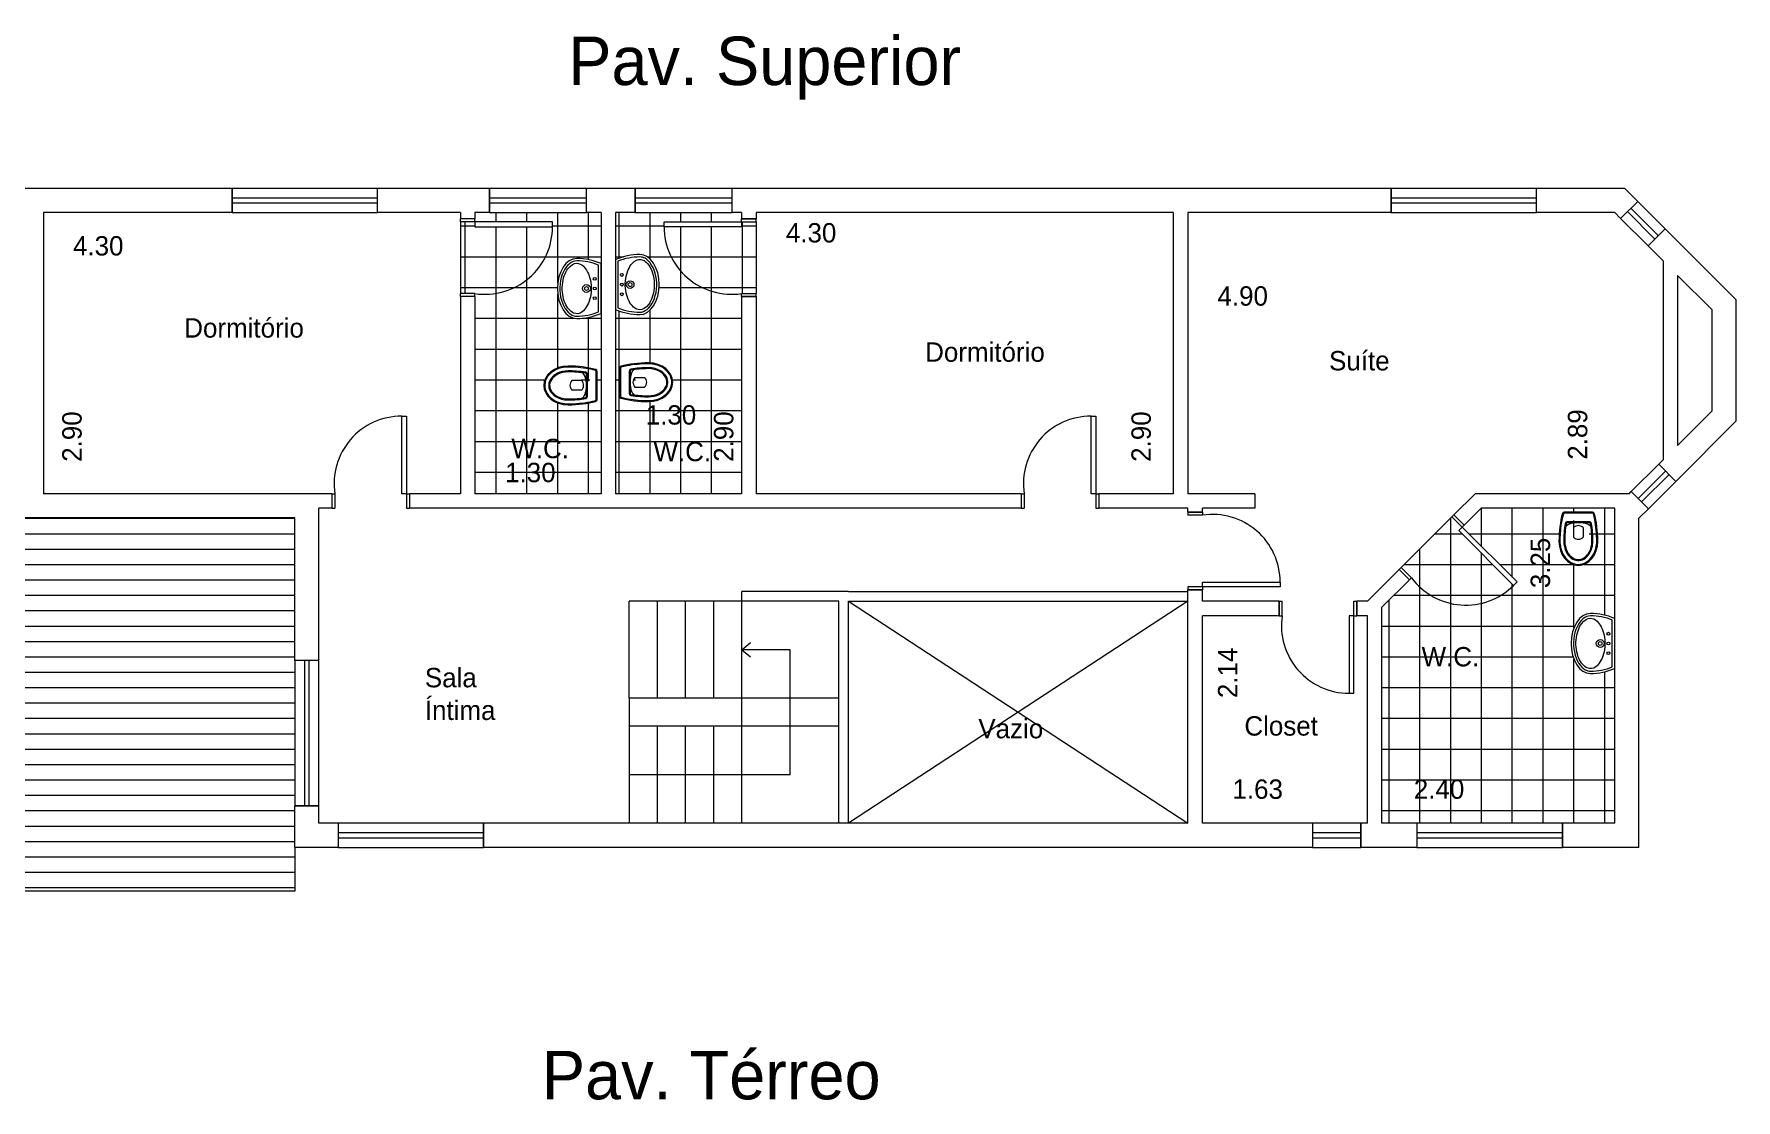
# Model space of a CAD drawing. Extents: x 2.5 to 46, y 0.5 to 35.7.
# Drawn here: x 12.13 to 29.68, y 24.73 to 35.73 of the extents above; entities that cross this region are included whole.
import ezdxf

# ---------------------------------------------------------------- set-up
doc = ezdxf.new("R2010")
doc.units = 0
doc.layers.get('0').update_dxf_attribs({"linetype": 'CONTINUOUS'})
doc.layers.get('DEFPOINTS').update_dxf_attribs({"linetype": 'CONTINUOUS'})
for name, color, linetype in [('BLOCO', 5, 'CONTINUOUS'), ('BLOCOS', 5, 'CONTINUOUS'), ('CINZA', 8, 'CONTINUOUS'), ('HACHURA', 1, 'CONTINUOUS'), ('PAREDE', 7, 'CONTINUOUS')]:
    doc.layers.add(name, color=color, linetype=linetype)
doc.styles.add('PADRÃO', font='', dxfattribs={"height": 0.2})
doc.styles.get('PADRÃO').set_extended_font_data('AvantGarde Bk BT')
doc.dimstyles.new('PADRÃOS', dxfattribs={"dimtxt": 0.15, "dimasz": 0.1, "dimexe": 1.25, "dimexo": 0.625, "dimgap": 0.1, "dimtad": 0, "dimjust": 1, "dimzin": 1, "dimdsep": 46, "dimtxsty": 'PADRÃO', "dimcen": 2.5, "dimse1": 1, "dimse2": 1, "dimsd1": 1, "dimsd2": 1, "dimclrt": 1, "dimadec": 0, "dimazin": 0, "dimtfac": 1, "dimtdec": 4, "dimtmove": 0, "dimatfit": 3, "dimfxl": 1, "dimtolj": 1, "dimtzin": 0, "dimarcsym": 0})
pattern_1 = [(0, (-119.6280901692429, -132.9395551963531), (0, 0.3175), []), (90, (-119.6280901692429, -132.9395551963531), (-0.3175, 1.944062586693024e-17), [])]

# ---------------------------------------------------------------- blocks, each defined once
blk = doc.blocks.new('SETA')
at = {"layer": 'PAREDE', "ltscale": 0.015}
for q in [(-0.07329951123824685, -0.09103539160554419), (0.07329951123824685, -0.09103539160554419)]:
    blk.add_line((0, 0), q, dxfattribs=at)
blk = doc.blocks.new('J15')
at = {"layer": 'BLOCO'}
for p, q in [((1.5, 0.25), (0, 0.25)), ((0, 0.25), (0, 0)), ((1.5, 0), (1.5, 0.25)), ((1.5, 0.1500000000000057), (0, 0.1500000000000057)), ((0, 0.09999999999999432), (1.5, 0.09999999999999432)), ((0, 0), (1.5, 0))]:
    blk.add_line(p, q, dxfattribs=at)
blk = doc.blocks.new('J50')
at = {"layer": 'BLOCO'}
for p, q in [((0, 0.25), (0, 0)), ((0.5, 0.25), (0, 0.25)), ((0.5, 0), (0.5, 0.25)), ((0.5, 0.1500000000000057), (0, 0.1500000000000057)), ((0, 0.09999999999999432), (0.5, 0.09999999999999432)), ((0, 0), (0.5, 0))]:
    blk.add_line(p, q, dxfattribs=at)
blk = doc.blocks.new('J40')
at = {"layer": 'BLOCO'}
for p, q in [((0, 0.25), (0, 0)), ((0.4000000000000057, 0.25), (0, 0.25)), ((0.4000000000000057, 0), (0.4000000000000057, 0.25)), ((0.4000000000000057, 0.1500000000000057), (0, 0.1500000000000057)), ((0, 0.09999999999999432), (0.4000000000000057, 0.09999999999999432)), ((0, 0), (0.4000000000000057, 0))]:
    blk.add_line(p, q, dxfattribs=at)
blk = doc.blocks.new('J1')
at = {"layer": 'BLOCO'}
for p, q in [((0, 0.25), (0, 0)), ((1, 0.25), (0, 0.25)), ((1, 0), (1, 0.25)), ((1, 0.1500000000000057), (0, 0.1500000000000057)), ((0, 0.09999999999999432), (1, 0.09999999999999432)), ((0, 0), (1, 0))]:
    blk.add_line(p, q, dxfattribs=at)
blk = doc.blocks.new('P80D15')
at = {"layer": 'BLOCO', "ltscale": 0.015}
for p, q in [((0, 0.1500000000000057), (0, 0)), ((0, 0.1500000000000341), (0.03000000000000114, 0.1500000000000341)), ((0, 2.842170943040401e-14), (0.03000000000000114, 0)), ((0.03000000000000114, 0.1500000000000057), (0.03000000000000114, 0)), ((0.7700000000000102, 0.1500000000000057), (0.7700000000000102, 0)), ((0.7700000000000102, 0.1500000000000057), (0.8000000000000114, 0.1500000000000057)), ((0.7699999999999818, 0), (0.8000000000000114, 0)), ((0.8000000000000114, 0.1500000000000057), (0.8000000000000114, 0))]:
    blk.add_line(p, q, dxfattribs=at)
at = {"layer": 'BLOCO'}
blk.add_lwpolyline([(0.7700000000000102, 0.1500000000000057), (0.7199999999999989, 0.1500000000000057), (0.7199999999999989, 0.950000000000017), (0.7700000000000102, 0.950000000000017)], close=True, dxfattribs=at)
at = {"layer": 'BLOCO', "ltscale": 0.015}
blk.add_arc((0.7199999999999989, 0.2524375000000134), 0.6975625000000036, 89.99999999999959, 188.444460412286, dxfattribs=at)
blk = doc.blocks.new('P80E15')
at = {"layer": 'BLOCO', "ltscale": 0.015}
for p, q in [((0.03000000000000114, 0.1500000000000057), (0, 0.1500000000000057)), ((0, 0.1500000000000057), (0, 0)), ((0.03000000000000114, 2.842170943040401e-14), (0, 0)), ((0.03000000000000114, 0.1500000000000057), (0.03000000000000114, 0)), ((0.8000000000000114, 0.1500000000000341), (0.7700000000000102, 0.1500000000000341)), ((0.7700000000000102, 0.1500000000000057), (0.7700000000000102, 0)), ((0.8000000000000114, 2.842170943040401e-14), (0.7700000000000102, 5.684341886080801e-14)), ((0.8000000000000114, 0.1500000000000057), (0.8000000000000114, 0))]:
    blk.add_line(p, q, dxfattribs=at)
at = {"layer": 'BLOCO'}
blk.add_lwpolyline([(0.03000000000000114, 0.1500000000000057), (0.0800000000000125, 0.1500000000000057), (0.0800000000000125, 0.950000000000017), (0.03000000000000114, 0.950000000000017)], close=True, dxfattribs=at)
at = {"layer": 'BLOCO', "ltscale": 0.015}
blk.add_arc((0.0800000000000125, 0.2524375000000134), 0.6975625000000036, 351.555539587714, 90.00000000000041, dxfattribs=at)
blk = doc.blocks.new('DORMI')
at = {"layer": 'HACHURA', "ltscale": 0.015, "style": 'PADRÃO'}
blk.add_text('Dormitório', height=0.2, dxfattribs=at).set_placement((-0.5164404245072092, -0.06614472024716633))
blk = doc.blocks.new('WC')
at = {"layer": 'HACHURA', "ltscale": 0.015, "style": 'PADRÃO'}
blk.add_text('W.C.', height=0.2, dxfattribs=at).set_placement((-0.137135439593294, -0.09586776615662984))
blk = doc.blocks.new('VASOSAN')
at = {"layer": 'BLOCOS'}
for p, q in [((-0.04999870165021036, 0.1999637913173729), (-0.04999870165021036, 0.300036208682684)), ((0.05000129834978395, 0.2000000000000171), (0.05000129834978395, 0.3000000000000398)), ((-0.1449592708755176, 0.04000000000002046), (0.1449618675667352, 0.04000000000002046)), ((-0.144958964094414, 0.05000000000001137), (0.144958964094414, 0.05000000000001137)), ((-0.1156907586723577, 0.1400000000000148), (0.1156608751354042, 0.1400000000000148)), ((-0.1156899891503542, 0.1500000000000057), (0.1156563640565906, 0.1500000000000057))]:
    blk.add_line(p, q, dxfattribs=at)
for centre, radius, start, end in [((-1.681254687468936e-05, 0.2500000000000284), 0.07072348561596478, 44.98962509969003, 134.9688828081831), ((-1.681254687468936e-05, 0.2500000000000284), 0.07072348561596478, 225.0311171918169, 315.01037490031), ((-0.1449592708755176, 0.06000000000784667), 0.02, 195.5363314444965, 269.9999999879495), ((-0.1449589640944282, 0.0600000000000307), 0.01, 195.5346797106506, 270), ((-0.1156907586724003, 0.1599999999999966), 0.02, 189.3867869031125, 270.0000000001221), ((-0.1156899891503826, 0.1599999999999113), 0.01, 189.3843767903272, 270.0000000002443), ((0.1156563640566048, 0.1599999999999397), 0.01, 269.9999999999185, 350.5758748885445), ((0.1156608751354185, 0.1600000000000534), 0.02, 269.9999999999593, 350.5771305827586), ((0.1449589640941156, 0.06000000000059913), 0.01, 270.0000000017912, 344.483103753554), ((0.1449618675666784, 0.06000000000008754), 0.02, 270.0000000001221, 344.463668535786)]:
    blk.add_arc(centre, radius, start, end, dxfattribs=at)
for centre, major_axis, ratio, start_param, end_param in [((1.298349786793551e-06, 0.3400000000000034), (0, 0.25), 0.8000000000000114, 4.71238898038469, 7.853981633974483), ((1.298349786793551e-06, 0.3400000000000034), (0, 0.5), 0.4000000000000057, 1.570796326794897, 2.178171401941273), ((3.162615456631102e-06, 0.2000000000000171), (-0.1315416254084454, 0), 0.380107846735427, 0, 3.141592653589793), ((1.298349786793551e-06, 0.3400000000000034), (0, 0.5), 0.4000000000000057, 4.10501390519934, 4.71238898038469)]:
    blk.add_ellipse(centre, major_axis=major_axis, ratio=ratio, start_param=start_param, end_param=end_param, dxfattribs=at)
for points, knots in [([(0.1900012983497845, 0.3400000000000034), (0.1900012983497845, 0.3848761319792686), (0.1797393390216371, 0.4296688513161939), (0.1275724019719462, 0.5345347987748141), (0.06728061332151469, 0.5774883381547511), (-0.05557463358574921, 0.5822833263597715), (-0.1176873313140447, 0.5442092108278018), (-0.1772271428546759, 0.4396819034496957), (-0.1899987016502109, 0.3899119131999385), (-0.1899987016502109, 0.3400000000000034)], [4.71238898038469, 4.71238898038469, 4.71238898038469, 4.71238898038469, 5.268704666077937, 5.268704666077937, 6.251971787216637, 6.251971787216637, 7.235238908355337, 7.235238908355337, 7.853981633974483, 7.853981633974483, 7.853981633974483, 7.853981633974483]), ([(0.1500012983497925, 0.3400000000000034), (0.1500012983497925, 0.3788440209133057), (0.1410350669412708, 0.4175642631073231), (0.09785548235792874, 0.5046356523495774), (0.05186252916044509, 0.5365242863162791), (-0.035906470330346, 0.5428969122828846), (-0.08268716521656927, 0.5186239494114204), (-0.136675398657502, 0.4336095243094746), (-0.1499987016502189, 0.3869668551708401), (-0.1499987016502189, 0.3400000000000034)], [4.71238898038469, 4.71238898038469, 4.71238898038469, 4.71238898038469, 5.267303564860582, 5.267303564860582, 6.225165062483076, 6.225165062483076, 7.18302656010557, 7.18302656010557, 7.853981633974483, 7.853981633974483, 7.853981633974483, 7.853981633974483]), ([(0.1400012983497874, 0.3400000000000034), (0.1400012983497874, 0.3772837390730786), (0.1313244408788421, 0.4146147677288923), (0.08614040026922964, 0.5057958350239744), (0.03502463044166859, 0.5349710805647021), (-0.04931088296146413, 0.5246485128546965), (-0.08846614740087944, 0.4978919085569657), (-0.1301770436703151, 0.4186244413023701), (-0.139998701650228, 0.3793231752999873), (-0.139998701650228, 0.3400000000000034)], [4.71238898038469, 4.71238898038469, 4.71238898038469, 4.71238898038469, 5.266984672173268, 5.266984672173268, 6.376176055750425, 6.376176055750425, 7.268653195712185, 7.268653195712185, 7.853981633974483, 7.853981633974483, 7.853981633974483, 7.853981633974483]), ([(-0.1899987016502109, 0.3400000000000034), (-0.1899987016502109, 0.2628456380244302), (-0.1826597402104682, 0.1857481592563204), (-0.1646350625580055, 0.0962993025843275), (-0.1598779088782436, 0.07633152029333701), (-0.1545936493339752, 0.05732178411361133)], [1.570796326794897, 1.570796326794897, 1.570796326794897, 1.570796326794897, 2.037455774227855, 2.037455774227855, 2.178171373096618, 2.178171373096618, 2.178171373096618, 2.178171373096618]), ([(0.1255213970934932, 0.158362586435743), (0.1304959230626253, 0.1883329397418549), (0.1342856674288981, 0.2197754344096836), (0.1388984311594896, 0.280892952358073), (0.1400012983497874, 0.3104504303007616), (0.1400012983497874, 0.3400000000000034)], [4.319424209334854, 4.319424209334854, 4.319424209334854, 4.319424209334854, 4.526146784234752, 4.526146784234752, 4.71238898038469, 4.71238898038469, 4.71238898038469, 4.71238898038469]), ([(0.1353910129756457, 0.1567256052765629), (0.1406375926198677, 0.1883393074453181), (0.1445703338030171, 0.2215366219332111), (0.1489940345178695, 0.2833246268364178), (0.1500012983497925, 0.3116621455754114), (0.1500012983497925, 0.3400000000000034)], [4.319414935773391, 4.319414935773391, 4.319414935773391, 4.319414935773391, 4.53527739023095, 4.53527739023095, 4.71238898038469, 4.71238898038469, 4.71238898038469, 4.71238898038469]), ([(0.1545944801337669, 0.0573247746568768), (0.1714080019636555, 0.1178830224408784), (0.1827947395838834, 0.188231392050767), (0.1891612343353728, 0.2873542333339003), (0.1900012983497845, 0.3136769834079587), (0.1900012983497845, 0.3400000000000034)], [4.105016649121983, 4.105016649121983, 4.105016649121983, 4.105016649121983, 4.553177186481221, 4.553177186481221, 4.71238898038469, 4.71238898038469, 4.71238898038469, 4.71238898038469])]:
    blk.add_open_spline(points, degree=3, knots=knots, dxfattribs=at)
for points in [[(-0.1499987016502189, 0.3400000000000034), (-0.1499987016502189, 0.2771333061211863), (-0.1449377691834997, 0.2142947379843179), (-0.1354229546785177, 0.1567380311504962)], [(-0.1399987016502138, 0.3400000000000034), (-0.1399987016502138, 0.2776703725988909), (-0.1349701841103865, 0.2153313553609451), (-0.1255561557510418, 0.1583694305881238)]]:
    blk.add_open_spline(points, degree=3, dxfattribs=at)
blk = doc.blocks.new('LAVAT')
at = {"layer": 'BLOCOS'}
for p, q in [((-0.2573623180961135, 0), (0.2573623180960993, 0)), ((-0.2410322495695425, 0.02500000000000568), (0.2410322495695283, 0.02500000000000568))]:
    blk.add_line(p, q, dxfattribs=at)
for centre, radius in [((-2.842170943040401e-14, 0.1500000000000057), 0.04), ((-0.09999999999999432, 0.06499999999999773), 0.015), ((-2.842170943040401e-14, 0.1500000000000057), 0.02), ((0, 0.06499999999999773), 0.015), ((0.09999999999999432, 0.06499999999999773), 0.015)]:
    blk.add_circle(centre, radius, dxfattribs=at)
for centre, radius, start, end in [((0.3099999999999739, 0.25), 0.6200000000000045, 180, 203.779994731564), ((0.3099999999999739, 0.25), 0.5951987399818819, 180.0000000000055, 202.2113997706397), ((-0.3099999999999739, 0.25), 0.5951987399818819, 337.7886002293573, 359.9999999999946), ((-0.3099999999999739, 0.25), 0.6200000000000045, 336.2200052684331, 7.016477563892661e-15)]:
    blk.add_arc(centre, radius, start, end, dxfattribs=at)
blk.add_ellipse((-2.842170943040401e-14, 0.25), major_axis=(0.3100000000000023, 0), ratio=0.645161290322576, start_param=0, end_param=3.141592653589793, dxfattribs=at)
for points, knots in [([(0.2849999999999824, 0.2500000000000284), (0.2849999999999682, 0.300317964642403), (0.2452497040517159, 0.3541887687748044), (0.1008916727811169, 0.4227595909021034), (3.167234224576987e-05, 0.4339558931305021), (-0.1743068501371283, 0.3989778962069579), (-0.2442601782461509, 0.3532994974840165), (-0.2803506487652356, 0.2860131679577762), (-0.2851229441039038, 0.2679846562883483), (-0.285198739981908, 0.2499999999999716)], [0, 0, 0, 0, 0.9361481793933827, 0.9361481793933827, 1.872296358786765, 1.872296358786765, 2.808444538180148, 2.808444538180148, 3.13938546545754, 3.13938546545754, 3.13938546545754, 3.13938546545754]), ([(0.2599999999999625, 0.2500000000000284), (0.2599999999999625, 0.2784978981889878), (0.242078010852012, 0.3126567214920613), (0.1643569005752425, 0.3704649949829673), (0.1030052039381815, 0.3920693254798095), (-0.02877373062847255, 0.4037223597623836), (-0.0976825814684048, 0.3936467971219031), (-0.2034406750199054, 0.3477822861136133), (-0.2396263539294523, 0.3143366745038918), (-0.2661732608932681, 0.2526194074667387), (-0.2627272874450739, 0.2240541362115209), (-0.2158391141528142, 0.162032776211305), (-0.168127663237712, 0.1314918993692231), (-0.04805875393354597, 0.09792981637818343), (0.02266607553652022, 0.095757041570522), (0.1477154277714732, 0.1225128520000851), (0.2007272141554637, 0.1503951910720218), (0.2508407150234859, 0.2045307616155014), (0.2599999999999767, 0.2286312563089723), (0.2599999999999625, 0.2500000000000284)], [0, 0, 0, 0, 0.718091798041799, 0.718091798041799, 1.436183596083598, 1.436183596083598, 2.154275394125397, 2.154275394125397, 2.872367192167196, 2.872367192167196, 3.590458990208995, 3.590458990208995, 4.308550788250794, 4.308550788250794, 5.026642586292593, 5.026642586292593, 5.744734384334392, 5.744734384334392, 6.283185307179586, 6.283185307179586, 6.283185307179586, 6.283185307179586])]:
    blk.add_open_spline(points, degree=3, knots=knots, dxfattribs=at)
blk = doc.blocks.new('*D47')
at = {"layer": 'DEFPOINTS', "color": 0, "linetype": 'ByBlock', "ltscale": 0.015}
for p in [(131.8569129881249, 160.1537257521915), (136.1569129881249, 160.0583606046795), (136.1569129881249, 159.809906246382)]:
    blk.add_point(p, dxfattribs=at)
at = {"color": 1, "linetype": 'ByBlock', "ltscale": 0.015, "insert": (132.423053098015, 159.809906246382), "char_height": 0.2, "attachment_point": 5, "style": 'PADRÃO'}
blk.add_mtext('\\A1;4.30', dxfattribs=at)
blk = doc.blocks.new('*D48')
at = {"layer": 'DEFPOINTS', "color": 0, "linetype": 'ByBlock', "ltscale": 0.015}
for p in [(131.8569129881249, 160.1537257521915), (132.1533600309102, 160.1537257521915), (131.856912988125, 157.2537257521914)]:
    blk.add_point(p, dxfattribs=at)
at = {"color": 1, "linetype": 'ByBlock', "ltscale": 0.015, "insert": (132.1533600309102, 157.8428054225211), "char_height": 0.2, "attachment_point": 5, "rotation": 90, "style": 'PADRÃO'}
blk.add_mtext('\\A1;2.90', dxfattribs=at)
blk = doc.blocks.new('*D49')
at = {"layer": 'DEFPOINTS', "color": 0, "linetype": 'ByBlock', "ltscale": 0.015}
for p in [(137.606912988125, 157.4707348495057), (136.306912988125, 157.2537257521914), (137.606912988125, 157.2537257521913)]:
    blk.add_point(p, dxfattribs=at)
at = {"color": 1, "linetype": 'ByBlock', "ltscale": 0.015, "insert": (136.8781355155975, 157.4707348495057), "char_height": 0.2, "attachment_point": 5, "style": 'PADRÃO'}
blk.add_mtext('\\A1;1.30', dxfattribs=at)
blk = doc.blocks.new('*D50')
at = {"layer": 'DEFPOINTS', "color": 0, "linetype": 'ByBlock', "ltscale": 0.015}
for p in [(139.056912988125, 158.065114495496), (137.756912988125, 157.2537257521913), (139.056912988125, 157.2537257521913)]:
    blk.add_point(p, dxfattribs=at)
at = {"color": 1, "linetype": 'ByBlock', "ltscale": 0.015, "insert": (138.3281355155976, 158.065114495496), "char_height": 0.2, "attachment_point": 5, "style": 'PADRÃO'}
blk.add_mtext('\\A1;1.30', dxfattribs=at)
blk = doc.blocks.new('*D51')
at = {"layer": 'DEFPOINTS', "color": 0, "linetype": 'ByBlock', "ltscale": 0.015}
for p in [(138.8727451094216, 160.1537257521913), (138.9592971561622, 160.1537257521913), (139.056912988125, 157.2537257521913)]:
    blk.add_point(p, dxfattribs=at)
at = {"color": 1, "linetype": 'ByBlock', "ltscale": 0.015, "insert": (138.8727451094216, 157.842805422521), "char_height": 0.2, "attachment_point": 5, "rotation": 90, "style": 'PADRÃO'}
blk.add_mtext('\\A1;2.90', dxfattribs=at)
blk = doc.blocks.new('*D52')
at = {"layer": 'DEFPOINTS', "color": 0, "linetype": 'ByBlock', "ltscale": 0.015}
for p in [(139.2069129881249, 160.0883606046796), (143.5069129881249, 160.1537257521913), (143.5069129881249, 159.9441209836016)]:
    blk.add_point(p, dxfattribs=at)
at = {"color": 1, "linetype": 'ByBlock', "ltscale": 0.015, "insert": (139.7730530980151, 159.9441209836016), "char_height": 0.2, "attachment_point": 5, "style": 'PADRÃO'}
blk.add_mtext('\\A1;4.30', dxfattribs=at)
blk = doc.blocks.new('*D53')
at = {"layer": 'DEFPOINTS', "color": 0, "linetype": 'ByBlock', "ltscale": 0.015}
for p in [(143.176979517638, 160.1537257521913), (143.5069129881249, 160.1537257521913), (143.5069129881251, 157.2537257521914)]:
    blk.add_point(p, dxfattribs=at)
at = {"color": 1, "linetype": 'ByBlock', "ltscale": 0.015, "insert": (143.176979517638, 157.8428054225211), "char_height": 0.2, "attachment_point": 5, "rotation": 90, "style": 'PADRÃO'}
blk.add_mtext('\\A1;2.90', dxfattribs=at)
blk = doc.blocks.new('*D54')
at = {"layer": 'DEFPOINTS', "color": 0, "linetype": 'ByBlock', "ltscale": 0.015}
for p in [(143.6569129881249, 160.1537257521915), (148.556912988125, 159.6556002611202), (148.556912988125, 159.2922208075305)]:
    blk.add_point(p, dxfattribs=at)
at = {"color": 1, "linetype": 'ByBlock', "ltscale": 0.015, "insert": (144.223053098015, 159.2922208075305), "char_height": 0.2, "attachment_point": 5, "style": 'PADRÃO'}
blk.add_mtext('\\A1;4.90', dxfattribs=at)
blk = doc.blocks.new('*D55')
at = {"layer": 'DEFPOINTS', "color": 0, "linetype": 'ByBlock', "ltscale": 0.015}
for p in [(147.6770242792401, 160.1640674934637), (148.1898671120187, 160.1640674934637), (148.2300118398861, 157.2749500950236)]:
    blk.add_point(p, dxfattribs=at)
at = {"color": 1, "linetype": 'ByBlock', "ltscale": 0.015, "insert": (147.6770242792401, 157.8641671279907), "char_height": 0.2, "attachment_point": 5, "rotation": 90, "style": 'PADRÃO'}
blk.add_mtext('\\A1;2.89', dxfattribs=at)
blk = doc.blocks.new('*D56')
at = {"layer": 'DEFPOINTS', "color": 0, "linetype": 'ByBlock', "ltscale": 0.015}
for p in [(148.0587874970538, 154.2037148096927), (145.6587874970538, 153.8537257521914), (148.0587874970538, 153.8537257521914)]:
    blk.add_point(p, dxfattribs=at)
at = {"color": 1, "linetype": 'ByBlock', "ltscale": 0.015, "insert": (146.2478671673835, 154.2037148096927), "char_height": 0.2, "attachment_point": 5, "style": 'PADRÃO'}
blk.add_mtext('\\A1;2.40', dxfattribs=at)
blk = doc.blocks.new('*D57')
at = {"layer": 'DEFPOINTS', "color": 0, "linetype": 'ByBlock', "ltscale": 0.015}
for p in [(148.0587874970538, 157.1037257521913), (147.2930593954871, 153.8537257521914), (148.0587874970538, 153.8537257521914)]:
    blk.add_point(p, dxfattribs=at)
at = {"color": 1, "linetype": 'ByBlock', "ltscale": 0.015, "insert": (147.2930593954871, 156.5388905873561), "char_height": 0.2, "attachment_point": 5, "rotation": 90, "style": 'PADRÃO'}
blk.add_mtext('\\A1;3.25', dxfattribs=at)
blk = doc.blocks.new('*D58')
at = {"layer": 'DEFPOINTS', "color": 0, "linetype": 'ByBlock', "ltscale": 0.015}
for p in [(145.4427331710294, 154.2037148096927), (143.8087874970538, 153.8537257521914), (145.4427331710294, 153.8537257521914)]:
    blk.add_point(p, dxfattribs=at)
at = {"color": 1, "linetype": 'ByBlock', "ltscale": 0.015, "insert": (144.3777435410099, 154.2037148096927), "char_height": 0.2, "attachment_point": 5, "style": 'PADRÃO'}
blk.add_mtext('\\A1;1.63', dxfattribs=at)
blk = doc.blocks.new('*D59')
at = {"layer": 'DEFPOINTS', "color": 0, "linetype": 'ByBlock', "ltscale": 0.015}
for p in [(143.8087874970538, 155.9937257521914), (143.8087874970538, 153.8537257521914), (144.0677544648818, 153.8537257521914)]:
    blk.add_point(p, dxfattribs=at)
at = {"color": 1, "linetype": 'ByBlock', "ltscale": 0.015, "insert": (144.0677544648818, 155.404783444499), "char_height": 0.2, "attachment_point": 5, "rotation": 90, "style": 'PADRÃO'}
blk.add_mtext('\\A1;2.14', dxfattribs=at)
blk = doc.blocks.new('SUPERIOR')
at = {"layer": 'HACHURA', "ltscale": 0.015, "style": 'PADRÃO'}
blk.add_text('Pav. Superior', height=0.5, dxfattribs=at).set_placement((-1.76903514439141, -0.191736915327283))
blk = doc.blocks.new('TÉRREO')
at = {"layer": 'HACHURA', "ltscale": 0.015, "style": 'PADRÃO'}
blk.add_text('Pav. Térreo', height=0.5, dxfattribs=at).set_placement((-1.919883222733915, -0.2465187923484109))

msp = doc.modelspace()

# ---------------------------------------------------------------- hatches: boundary and pattern name
at = {"layer": 'HACHURA', "ltscale": 0.015}
h = msp.add_hatch(dxfattribs=at)
h.set_pattern_fill('ANSI31', color=256, scale=0.05, angle=135, style=0)
h.set_pattern_definition([(180, (-119.6280901692429, -132.9395551963531), (-2.775557561562891e-17, -0.15875), [])])
h.paths.add_polyline_path([(11.9788228188821, 30.73613022013984), (11.97882281888195, 34.13613022013985), (11.97882281888198, 34.83613022013984), (8.830697327810867, 34.83613022013984), (8.830697327810869, 26.88613022013985), (14.8206973278109, 26.88613022013984), (14.8206973278109, 27.33613022013984), (14.8206973278109, 27.76398584675263), (14.8206973278109, 29.26398584675263), (14.8206973278109, 30.73613022013982)])
h = msp.add_hatch(dxfattribs=at)
h.set_pattern_fill('NET', color=256, scale=0.1, style=0)
h.set_pattern_definition(pattern_1)
h.paths.add_polyline_path([(16.67882281888203, 33.74076507262794), (16.67882281888203, 33.79076507262795), (16.52882281888205, 33.79076507262795), (16.52882281888202, 33.05076507262794), (16.67882281888198, 33.05076507262794, 0.4580704259902475), (17.47882281888204, 33.74076507262794)])
h.paths.add_polyline_path([(18.62882281888199, 33.74076507262796, 0.4580704259902708), (19.42882281888215, 33.05076507262802), (19.57882281888206, 33.05076507262802), (19.57882281888201, 33.79076507262803), (19.428822818882, 33.79076507262802), (19.428822818882, 33.740765072628)])
edge = h.paths.add_edge_path()
edge.add_line((18.62882281888199, 33.74076507262795), (18.62882281888199, 33.79076507262797))
edge.add_line((18.62882281888199, 33.79076507262797), (19.428822818882, 33.79076507262802))
edge.add_line((19.428822818882, 33.79076507262802), (19.428822818882, 33.82076507262802))
edge.add_line((19.428822818882, 33.82076507262802), (19.42882281888203, 33.88613022013985))
edge.add_line((19.42882281888203, 33.88613022013985), (19.33120698691926, 33.88613022013982))
edge.add_line((19.33120698691926, 33.88613022013982), (18.33120698691926, 33.88613022013982))
edge.add_line((18.33120698691926, 33.88613022013982), (18.12882281888201, 33.88613022013996))
edge.add_line((18.12882281888201, 33.88613022013996), (18.12882281888203, 33.40100787333005))
edge.add_arc((18.37882281888206, 32.83364555522989), 0.6199999999999994, 90.00000000000358, 113.77999473141469, ccw=False)
edge.add_ellipse((18.37882281888204, 33.14364555522989), major_axis=(1.205780944925706e-14, -0.3100000000000023), ratio=0.645161290322576, start_angle=0, end_angle=180, ccw=False)
edge.add_arc((18.37882281888203, 33.45364555522984), 0.6200000000000047, 246.2200052685906, 269.9999999999685, ccw=False)
edge.add_line((18.12882281888205, 32.88628323712965), (18.12882281888212, 30.98613022013981))
edge.add_line((18.12882281888212, 30.98613022013981), (19.42882281888214, 30.98613022013982))
edge.add_line((19.42882281888214, 30.98613022013982), (19.42882281888205, 33.02076507262802))
edge.add_line((19.42882281888205, 33.02076507262802), (19.42882281888202, 33.050765072628))
edge.add_arc((19.326385318882, 33.74076507262799), 0.6975625000000056, 180.0000000000035, 278.44446041228747, ccw=False)
edge = h.paths.add_edge_path(flags=16)
edge.add_ellipse((18.4688228188821, 32.13603348460232), major_axis=(0.25, 6.171326199632537e-15), ratio=0.8000000000000114, start_angle=270, end_angle=450, ccw=False)
edge.add_ellipse((18.4688228188821, 32.13603348460232), major_axis=(0.5, 1.234265239926507e-14), ratio=0.4000000000000057, start_angle=235.1999716104384, end_angle=270, ccw=False)
edge.add_arc((18.18882281888212, 31.99107291538543), 0.02000000000000035, 180.0000000000407, 258.1772623966524, ccw=False)
edge.add_line((18.16882281888212, 31.99107291538542), (18.16882281888212, 32.28099405382761))
edge.add_arc((18.18882281888212, 32.28099405382544), 0.02000000000000197, 101.82273711180449, 179.9999999937712, ccw=False)
edge.add_ellipse((18.4688228188821, 32.13603348460232), major_axis=(0.5, 1.234265239926507e-14), ratio=0.4000000000000057, start_angle=90, end_angle=124.80002838732861, ccw=False)
edge = h.paths.add_edge_path()
edge.add_line((17.97882281888212, 30.98613022013981), (17.97882281888205, 32.84580725717888))
edge.add_arc((17.72882281888204, 33.41316957527906), 0.6200000000000065, 269.99999999999704, 293.77999473141267, ccw=False)
edge.add_ellipse((17.72882281888204, 33.10316957527905), major_axis=(-1.120093248837767e-14, 0.3100000000000023), ratio=0.645161290322576, start_angle=0, end_angle=180, ccw=False)
edge.add_arc((17.72882281888206, 32.79316957527911), 0.6199999999999976, 66.22000526859063, 89.99999999996419, ccw=False)
edge.add_line((17.97882281888203, 33.36053189337929), (17.97882281888201, 33.88613022013982))
edge.add_line((17.97882281888201, 33.88613022013982), (17.82957963228148, 33.88613022013985))
edge.add_line((17.82957963228148, 33.88613022013985), (16.82957963228148, 33.88613022013985))
edge.add_line((16.82957963228148, 33.88613022013985), (16.67882281888199, 33.88613022013996))
edge.add_line((16.67882281888199, 33.88613022013996), (16.678822818882, 33.82076507262795))
edge.add_line((16.678822818882, 33.82076507262795), (16.67882281888203, 33.79076507262795))
edge.add_line((16.67882281888203, 33.79076507262795), (17.47882281888203, 33.79076507262794))
edge.add_line((17.47882281888203, 33.79076507262794), (17.47882281888204, 33.74076507262799))
edge.add_arc((16.78126031888203, 33.74076507262794), 0.6975625000000055, -98.4444604122836, 3.979039320256561e-12, ccw=False)
edge.add_line((16.67882281888205, 33.05076507262793), (16.67882281888205, 33.02076507262794))
edge.add_line((16.67882281888205, 33.02076507262794), (16.67882281888211, 30.98613022013982))
edge.add_line((16.67882281888211, 30.98613022013982), (17.97882281888212, 30.98613022013981))
edge = h.paths.add_edge_path(flags=16)
edge.add_ellipse((17.63882281888206, 32.10310305984125), major_axis=(-0.25, -7.92278704664709e-15), ratio=0.8000000000000114, start_angle=270, end_angle=450, ccw=False)
edge.add_ellipse((17.63882281888206, 32.10310305984125), major_axis=(-0.5, -1.584557409329418e-14), ratio=0.4000000000000057, start_angle=235.1999716104384, end_angle=270, ccw=False)
edge.add_arc((17.91882281888204, 32.24806362905814), 0.02000000000000035, 4.0813574742060155e-11, 78.17726239754671, ccw=False)
edge.add_line((17.93882281888204, 32.24806362905815), (17.93882281888205, 31.95814249061596))
edge.add_arc((17.91882281888205, 31.95814249061813), 0.01999999999999962, 281.8227371123276, 359.9999999937712, ccw=False)
edge.add_ellipse((17.63882281888206, 32.10310305984125), major_axis=(-0.5, -1.584557409329418e-14), ratio=0.4000000000000057, start_angle=90, end_angle=124.80002838732861, ccw=False)
h.paths.add_polyline_path([(18.46356432040168, 31.26520700713358), (19.17606432040168, 31.26520700713358), (19.17606432040168, 31.57715755658413), (18.46356432040168, 31.57715755658413)], flags=24)
h.paths.add_polyline_path([(18.37882281888211, 31.95163984256535), (19.02126787382717, 31.95163984256535), (19.02126787382717, 31.64339808432359), (18.37882281888211, 31.64339808432359)], flags=24)
h.paths.add_polyline_path([(19.09053406105778, 31.23613022013982), (19.09053406105778, 31.91428956079917), (19.39877581929954, 31.91428956079917), (19.39877581929954, 31.23613022013982)], flags=24)
h.paths.add_polyline_path([(16.9980988349125, 31.29634695091128), (17.7105988349125, 31.29634695091128), (17.7105988349125, 31.60829750036183), (16.9980988349125, 31.60829750036183)], flags=24)
h.paths.add_polyline_path([(16.9288228188821, 31.35726019657502), (17.57126787382715, 31.35726019657502), (17.57126787382715, 31.04901843833326), (16.9288228188821, 31.04901843833326)], flags=24)
h = msp.add_hatch(dxfattribs=at)
h.set_pattern_fill('NET', color=256, scale=0.1, style=0)
h.set_pattern_definition(pattern_1)
edge = h.paths.add_edge_path()
edge.add_arc((28.18069732781095, 29.75045885119465), 0.6199999999999974, 269.99999999998954, 293.77999473140693, ccw=False)
edge.add_ellipse((28.18069732781089, 29.44045885119468), major_axis=(1.898139848424699e-17, 0.3100000000000023), ratio=0.645161290322576, start_angle=0, end_angle=180, ccw=False)
edge.add_arc((28.18069732781089, 29.13045885119473), 0.6200000000000018, 66.22000526858818, 89.99999999996322, ccw=False)
edge.add_line((28.43069732781089, 29.69782116929491), (28.43069732781089, 30.83613022013986))
edge.add_line((28.43069732781089, 30.83613022013986), (27.0528293621669, 30.83613022013989))
edge.add_line((27.0528293621669, 30.83613022013989), (26.87931037082637, 30.66261122879939))
edge.add_line((26.87931037082637, 30.66261122879939), (26.85809716739078, 30.6413980253638))
edge.add_line((26.85809716739078, 30.6413980253638), (27.42378259234005, 30.07571260041453))
edge.add_line((27.42378259234005, 30.07571260041453), (27.38842725328072, 30.04035726135521))
edge.add_arc((26.89517607922926, 30.53360843540665), 0.6975625000000032, 216.5555395877159, 315.00000000000165, ccw=False)
edge.add_line((26.33483814931276, 30.11813900728572), (26.31362494587717, 30.09692580385016))
edge.add_line((26.31362494587717, 30.09692580385016), (26.03069732781086, 29.81399818578379))
edge.add_line((26.03069732781086, 29.81399818578379), (26.03069732781088, 27.58613022013986))
edge.add_line((26.03069732781088, 27.58613022013986), (26.3919198428797, 27.58613022013984))
edge.add_line((26.3919198428797, 27.58613022013984), (27.8919198428797, 27.58613022013984))
edge.add_line((27.8919198428797, 27.58613022013984), (28.43069732781089, 27.58613022013984))
edge.add_line((28.43069732781089, 27.58613022013984), (28.43069732781089, 29.18309653309447))
edge = h.paths.add_edge_path(flags=16)
edge.add_ellipse((28.05566073442031, 30.49613022013989), major_axis=(-3.061515884555943e-17, -0.25), ratio=0.8000000000000114, start_angle=270, end_angle=450, ccw=False)
edge.add_ellipse((28.05566073442031, 30.49613022013989), major_axis=(-6.123031769111886e-17, -0.5), ratio=0.4000000000000057, start_angle=235.1999716104384, end_angle=270, ccw=False)
edge.add_arc((27.91070016520342, 30.77613022013986), 0.02000000000001101, 90, 168.177262396439, ccw=False)
edge.add_line((27.91070016520342, 30.79613022013987), (28.20062130364562, 30.79613022013987))
edge.add_arc((28.2006213036434, 30.77613022013986), 0.01999999999999974, 11.822737112838183, 89.99999999364911, ccw=False)
edge.add_ellipse((28.05566073442031, 30.49613022013989), major_axis=(-6.123031769111886e-17, -0.5), ratio=0.4000000000000057, start_angle=90, end_angle=124.80002838732861, ccw=False)
h.paths.add_polyline_path([(26.82274182833149, 30.60604268630448), (26.85809716739078, 30.6413980253638), (26.75203115021284, 30.74746404254179), (26.22877213213479, 30.22420502446374), (26.33483814931256, 30.11813900728598, 0.45807042599037), (27.38842725328072, 30.04035726135521)], flags=17)
h.paths.add_polyline_path([(26.38331243755076, 29.14768806422094), (27.09581243755076, 29.14768806422094), (27.09581243755076, 29.4596386136715), (26.38331243755076, 29.4596386136715)], flags=24)
h.paths.add_polyline_path([(26.28069732781088, 28.09024015676206), (26.95885666847022, 28.09024015676206), (26.95885666847022, 27.7819983985203), (26.28069732781088, 27.7819983985203)], flags=24)
h.paths.add_polyline_path([(27.5108483471233, 29.95645989046946), (27.5108483471233, 30.58613022013978), (27.81909010536506, 30.58613022013978), (27.81909010536506, 29.95645989046946)], flags=24)

# ---------------------------------------------------------------- linework, layer by layer
at = {"layer": 'CINZA', "ltscale": 0.015}
for p, q in [((24.03069732781091, 29.87613022013983), (20.53069732781088, 27.58613022013984)), ((20.53069732781091, 29.87613022013986), (24.03069732781088, 27.58613022013984))]:
    msp.add_line(p, q, dxfattribs=at)
at = {"layer": 'HACHURA', "ltscale": 0.015}
for p, q in [((16.52882281888205, 33.79076507262795), (16.52882281888202, 33.05076507262794)), ((19.578822818882, 33.79076507262801), (19.57882281888206, 33.05076507262802)), ((26.77324435364844, 30.76867724597739), (26.2075589286992, 30.20299182102812))]:
    msp.add_line(p, q, dxfattribs=at)
at = {"layer": 'PAREDE', "ltscale": 0.015}
for p, q in [((14.17448225900205, 34.13613022013985), (11.97882281888195, 34.13613022013985)), ((14.17448225900205, 33.88613022013996), (14.17448225900205, 34.13613022013982)), ((16.82957963228148, 34.13613022013982), (15.67448225900205, 34.13613022013982)), ((15.67448225900205, 33.88613022013996), (15.67448225900205, 34.13613022013982)), ((16.82957963228148, 33.88613022013996), (16.82957963228148, 34.13613022013985)), ((17.82957963228148, 33.88613022013996), (17.82957963228148, 34.13613022013985)), ((18.33120698691926, 34.13613022013982), (17.82957963228148, 34.13613022013982)), ((18.33120698691926, 33.88613022013996), (18.33120698691926, 34.13613022013985)), ((19.33120698691926, 33.88613022013996), (19.33120698691926, 34.13613022013985)), ((26.1244393407452, 34.13613022013982), (19.33120698691928, 34.13613022013982)), ((26.1244393407452, 33.88613022013985), (26.1244393407452, 34.13613022013985)), ((28.53425071840419, 34.13613022013985), (27.6244393407452, 34.13613022013982)), ((27.6244393407452, 33.88613022013985), (27.6244393407452, 34.13613022013985)), ((28.53425071840419, 34.13613022013985), (28.66784295995382, 34.00253797859025)), ((12.22882281888198, 33.88613022014002), (12.22882281888212, 30.98613022013984)), ((14.17448225900205, 33.88613022014002), (12.22882281888198, 33.88613022014002)), ((14.17448225900208, 33.88613022013988), (13.63069732781088, 33.88613022013985)), ((16.52882281888199, 33.88613022013996), (15.67448225900205, 33.88613022013999)), ((16.52882281888199, 33.88613022013985), (15.67448225900205, 33.88613022013988)), ((16.52882281888199, 33.88613022013965), (16.52882281888199, 33.82076507262795)), ((16.678822818882, 33.88613022013965), (16.678822818882, 33.82076507262795)), ((16.82957963228148, 33.88613022013988), (16.678822818882, 33.88613022013985)), ((16.82957963228148, 33.88613022013996), (16.67882281888197, 33.88613022013996)), ((17.97882281888201, 33.88613022013996), (17.82957963228148, 33.88613022013996)), ((17.97882281888195, 33.88613022013982), (17.82957963228148, 33.88613022013985)), ((17.97882281888201, 33.88613022013971), (17.97882281888212, 30.98613022013961)), ((18.13069732781091, 33.88613022013985), (18.12882281888199, 33.88613022013982)), ((18.12882281888201, 33.88613022013971), (18.12882281888213, 30.98613022013961)), ((18.33120698691926, 33.88613022013993), (18.12882281888204, 33.88613022013996)), ((18.33120698691926, 33.88613022013982), (18.28069732781088, 33.88613022013985)), ((19.42882281888205, 33.88613022013993), (19.33120698691926, 33.88613022013993)), ((19.42882281888205, 33.88613022013985), (19.33120698691926, 33.88613022013982)), ((19.42882281888203, 33.88613022013976), (19.42882281888203, 33.82076507262801)), ((20.38069732781091, 33.88613022013985), (19.57882281888203, 33.88613022013985)), ((19.57882281888203, 33.88613022013976), (19.578822818882, 33.82076507262801)), ((23.87882281888201, 33.88613022013988), (19.57882281888203, 33.88613022013993)), ((23.87882281888201, 33.88613022013982), (20.53069732781091, 33.88613022013985)), ((23.87882281888204, 33.88613022013993), (23.87882281888216, 30.98613022013984)), ((24.63069732781088, 33.88613022013985), (24.02882281888199, 33.88613022013982)), ((24.02882281888202, 33.88613022013993), (24.02882281888219, 30.98613022013984)), ((26.1244393407452, 33.88613022013988), (24.02882281888199, 33.88613022013988)), ((28.43069732781089, 33.88613022013985), (27.6244393407452, 33.88613022013985)), ((28.43069732781089, 33.88613022013985), (28.49106626465715, 33.82576128329356)), ((28.49106626465715, 33.82576128329356), (28.66784295995382, 34.00253797859025)), ((16.67882281888203, 33.82076507262795), (16.52882281888202, 33.82076507262795)), ((19.57882281888203, 33.82076507262803), (19.42882281888203, 33.82076507262803)), ((28.77390897713178, 33.54291857081896), (28.95068567242845, 33.71969526611565)), ((28.95068567242845, 33.71969526611562), (29.68069732781089, 32.98968361073312)), ((28.77390897713175, 33.54291857081893), (28.92882281888211, 33.38800472906857)), ((28.92882281888208, 33.38800472906863), (28.92882281888217, 31.33425571121106)), ((29.07882281888209, 33.23800472906862), (29.07882281888209, 31.48425571121098)), ((29.07882281888209, 33.23800472906865), (29.43069732781089, 32.88613022013982)), ((16.67882281888203, 33.02076507262794), (16.52882281888202, 33.02076507262794)), ((16.52882281888202, 33.02076507262794), (16.52882281888211, 30.98613022013956)), ((16.67882281888203, 33.02076507262794), (16.67882281888211, 30.98613022013956)), ((19.57882281888203, 33.02076507262802), (19.42882281888203, 33.02076507262802)), ((19.42882281888205, 33.02076507262802), (19.42882281888214, 30.98613022013967)), ((19.57882281888206, 33.02076507262802), (19.57882281888214, 30.98613022013967)), ((29.43069732781089, 32.88613022013982), (29.43069732781086, 31.83613022013978)), ((29.68069732781089, 32.98968361073312), (29.68069732781089, 31.73257682954653)), ((28.92882281888211, 31.90172553345565), (28.92882281888211, 31.33425571121097)), ((29.07882281888209, 31.48425571121098), (29.43069732781086, 31.83613022013978)), ((29.06154107841451, 31.11342058015012), (29.68069732781089, 31.73257682954653)), ((28.88476438311784, 31.29019727544673), (28.92882281888211, 31.334255711211)), ((28.88476438311778, 31.29019727544676), (29.06154107841445, 31.11342058015015)), ((15.20409072704194, 30.98613022013984), (12.22882281888212, 30.98613022013984)), ((15.17748192073384, 30.98613022013984), (13.63069732781091, 30.98613022013984)), ((15.20409072704194, 30.98613022013984), (15.20409072704194, 30.83613022013981)), ((16.00409072704196, 30.98613022013984), (16.00409072704196, 30.83613022013981)), ((16.52882281888211, 30.98613022013984), (16.00409072704196, 30.98613022013984)), ((16.52882281888208, 30.98613022013981), (16.00409072704198, 30.98613022013984)), ((16.98069732781087, 30.98613022013984), (16.67882281888211, 30.98613022013984)), ((17.97882281888209, 30.98613022013981), (16.67882281888208, 30.98613022013981)), ((19.42882281888211, 30.98613022013981), (18.12882281888213, 30.98613022013981)), ((19.42882281888214, 30.98613022013981), (18.28069732781088, 30.98613022013984)), ((20.38069732781088, 30.98613022013984), (19.57882281888214, 30.98613022013981)), ((22.3116301581104, 30.98613022013984), (19.57882281888214, 30.98613022013981)), ((22.3116301581104, 30.98613022013984), (22.3116301581104, 30.83613022013984)), ((23.87882281888213, 30.98613022013984), (23.11163015811042, 30.98613022013984)), ((23.11163015811042, 30.98613022013984), (23.11163015811042, 30.83613022013984)), ((24.71882281888216, 30.98613022013984), (24.02882281888216, 30.98613022013984)), ((24.71882281888216, 30.98613022013981), (24.71882281888219, 30.83613022013981)), ((26.77324435364844, 30.76867724597739), (26.99069732781089, 30.98613022013984)), ((28.58069732781095, 30.98613022013984), (26.99069732781089, 30.98613022013984)), ((28.58069732781095, 30.98613022013984), (28.60192167064321, 31.0073545629721)), ((28.60192167064321, 31.0073545629721), (28.77869836593987, 30.83057786767549)), ((14.8206973278109, 30.73613022013981), (11.97882281888209, 30.73613022013984)), ((14.8206973278109, 29.26398584675263), (14.8206973278109, 30.73613022013981)), ((15.20409072704194, 30.83613022013978), (15.0706973278109, 30.83613022013981)), ((15.0706973278109, 29.26398584675263), (15.0706973278109, 30.83613022013981)), ((22.3116301581104, 30.83613022013984), (16.00409072704196, 30.83613022013978)), ((24.03069732781091, 30.83613022013984), (23.11163015811042, 30.83613022013984)), ((24.03069732781094, 30.79442128318618), (24.03069732781094, 30.83613022013984)), ((24.03069732781094, 30.79442128318618), (24.18069732781083, 30.79442128318618)), ((24.71882281888222, 30.83613022013984), (24.18069732781083, 30.83613022013984)), ((24.18069732781083, 30.79442128318618), (24.18069732781083, 30.83613022013984)), ((26.77324435364844, 30.76867724597736), (26.8793103708264, 30.66261122879936)), ((26.87931037082637, 30.66261122879939), (27.0528293621669, 30.83613022013989)), ((28.43069732781089, 30.83613022013986), (27.0528293621669, 30.83613022013989)), ((28.43069732781089, 27.58613022013984), (28.43069732781089, 30.83613022013978)), ((28.68069732781089, 30.7325768295465), (28.77869836593987, 30.83057786767549)), ((28.68069732781089, 27.33613022013984), (28.68069732781089, 30.7325768295465)), ((25.88069732781088, 29.87613022013983), (26.20755892869917, 30.20299182102815)), ((26.20755892869911, 30.20299182102821), (26.31362494587708, 30.09692580385021)), ((26.03069732781088, 29.81399818578382), (26.31362494587717, 30.0969258038501)), ((19.43069732781089, 29.87613022013983), (18.27069732781092, 29.8761302201398)), ((18.27069732781095, 28.87613022013983), (18.27069732781092, 29.87613022013983)), ((18.56069732781091, 28.87613022013983), (18.56069732781091, 29.87613022013983)), ((18.85069732781091, 28.87613022013983), (18.85069732781091, 29.87613022013983)), ((19.14069732781087, 28.87613022013983), (19.1406973278109, 29.87613022013983)), ((20.53069732781088, 29.97613022013982), (19.43069732781089, 29.97613022013982)), ((19.43069732781089, 27.58613022013984), (19.43069732781089, 29.97613022013982)), ((20.43069732781092, 29.87613022013983), (19.43069732781089, 29.87613022013983)), ((20.43069732781089, 27.58613022013984), (20.43069732781092, 29.87613022013983)), ((20.53069732781088, 29.97613022013982), (24.03069732781091, 29.97613022013982)), ((20.53069732781088, 27.58613022013984), (20.53069732781091, 29.87613022013986)), ((20.53069732781091, 29.87613022013986), (24.03069732781091, 29.87613022013983)), ((24.03069732781088, 27.58613022013984), (24.03069732781094, 29.99442128318617)), ((24.03069732781094, 29.99442128318617), (24.18069732781083, 29.99442128318617)), ((24.18069732781083, 29.87613022013983), (24.18069732781083, 29.99442128318617)), ((24.97244667441993, 29.87613022013983), (24.18069732781083, 29.87613022013983)), ((24.97244667441993, 29.87613022013983), (24.97244667441993, 29.72613022013982)), ((25.88069732781088, 29.87613022013983), (25.77244667441994, 29.87613022013983)), ((25.77244667441994, 29.87613022013983), (25.77244667441994, 29.72613022013982)), ((24.18069732781089, 27.58613022013984), (24.18069732781083, 29.72613022013985)), ((24.97244667441993, 29.72613022013982), (24.18069732781086, 29.72613022013982)), ((25.88069732781088, 29.72613022013982), (25.77244667441997, 29.72613022013982)), ((25.88069732781088, 27.58613022013984), (25.88069732781088, 29.72613022013982)), ((26.03069732781088, 27.58613022013984), (26.03069732781088, 29.81399818578382)), ((19.93069732781092, 29.37613022013983), (19.43069732781089, 29.37613022013983)), ((19.93069732781089, 28.08613022013986), (19.93069732781092, 29.37613022013983)), ((15.0706973278109, 29.26398584675263), (14.8206973278109, 29.26398584675263)), ((19.43069732781092, 28.87613022013983), (18.27069732781095, 28.8761302201398)), ((18.27069732781095, 28.87613022013983), (18.27069732781095, 27.58613022013984)), ((20.43069732781092, 28.87613022013983), (19.43069732781092, 28.87613022013983)), ((20.43069732781092, 28.58613022013984), (18.27069732781095, 28.58613022013984)), ((18.56069732781091, 27.58613022013984), (18.56069732781091, 28.58613022013986)), ((18.85069732781091, 27.58613022013984), (18.85069732781091, 28.58613022013986)), ((19.1406973278109, 27.58613022013984), (19.1406973278109, 28.58613022013986)), ((19.93069732781089, 28.08613022013986), (18.27069732781095, 28.08613022013986)), ((14.8206973278109, 27.33613022013984), (14.8206973278109, 27.76398584675263)), ((15.0706973278109, 27.76398584675263), (14.8206973278109, 27.76398584675263)), ((15.0706973278109, 27.58613022013984), (15.0706973278109, 27.76398584675263)), ((15.26835398842434, 27.58613022013984), (15.0706973278109, 27.58613022013984)), ((15.26835398842434, 27.58613022013984), (15.0706973278109, 27.58613022013984)), ((15.26835398842434, 27.58613022013984), (15.26835398842434, 27.33613022013984)), ((17.12069732781092, 27.58613022013984), (16.76835398842434, 27.58613022013984)), ((24.03069732781086, 27.58613022013984), (16.76835398842434, 27.58613022013984)), ((16.76835398842434, 27.58613022013984), (16.76835398842434, 27.33613022013984)), ((25.31464300178652, 27.58613022013986), (24.18069732781092, 27.58613022013986)), ((25.31464300178652, 27.58613022013984), (25.31464300178652, 27.33613022013984)), ((25.88069732781088, 27.58613022013984), (25.81464300178652, 27.58613022013984)), ((25.81464300178652, 27.58613022013984), (25.81464300178652, 27.33613022013984)), ((26.3919198428797, 27.58613022013984), (26.03069732781088, 27.58613022013984)), ((26.3919198428797, 27.58613022013984), (26.3919198428797, 27.33613022013984)), ((28.43069732781089, 27.58613022013984), (27.8919198428797, 27.58613022013984)), ((27.8919198428797, 27.58613022013984), (27.8919198428797, 27.33613022013984)), ((14.8206973278109, 27.33613022013984), (14.8206973278109, 26.88613022013985)), ((15.26835398842434, 27.33613022013984), (14.8206973278109, 27.33613022013984)), ((25.31464300178652, 27.33613022013984), (16.76835398842434, 27.33613022013984)), ((26.3919198428797, 27.33613022013984), (25.81464300178652, 27.33613022013984)), ((28.68069732781089, 27.33613022013984), (27.8919198428797, 27.33613022013984)), ((14.8206973278109, 26.88613022013985), (8.830697327810867, 26.88613022013985))]:
    msp.add_line(p, q, dxfattribs=at)

# ---------------------------------------------------------------- block references
at = {"layer": 'HACHURA', "ltscale": 0.015}
for name, p in [('SUPERIOR', (19.40958585238047, 35.39412543156396)), ('DORMI', (14.19819424326158, 32.66264918213807)), ('DORMI', (21.83732210119808, 32.41352963191633)), ('WC', (17.1914842745058, 31.44818999179319)), ('WC', (18.65694975999497, 31.41705004801548)), ('WC', (26.57669787714406, 29.29953110510286)), ('TÉRREO', (19.28837823049838, 24.98368509626818))]:
    msp.add_blockref(name, p, dxfattribs=at)
for name, p, rotation in [('LAVAT', (17.97882281888204, 33.10316957527908), 90.00000000000206), ('LAVAT', (18.12882281888204, 33.14364555522985), 270.0000000000022), ('VASOSAN', (17.97882281888207, 32.10310176149147), 90.0000000000018), ('VASOSAN', (18.1288228188821, 32.13603478295209), 270.0000000000014), ('VASOSAN', (28.0556620327701, 30.83613022013989), 180), ('LAVAT', (28.43069732781089, 29.44045885119471), 90)]:
    msp.add_blockref(name, p, dxfattribs=dict(at, rotation=rotation))
at = {"layer": 'PAREDE', "ltscale": 0.015}
for name, p in [('J15', (14.17448225900205, 33.88613022013985)), ('J1', (16.82957963228148, 33.88613022013985)), ('J1', (18.33120698691926, 33.88613022013982)), ('J15', (26.1244393407452, 33.88613022013985)), ('P80D15', (15.20409072704194, 30.83613022013981)), ('P80D15', (22.3116301581104, 30.83613022013984)), ('J15', (15.26835398842434, 27.33613022013984)), ('J50', (25.31464300178652, 27.33613022013984)), ('J15', (26.3919198428797, 27.33613022013984))]:
    msp.add_blockref(name, p, dxfattribs=at)
for name, p, rotation in [('J40', (28.49106626465715, 33.82576128329356), 315.0000000000029), ('P80E15', (16.52882281888202, 33.82076507262795), 270), ('P80D15', (19.57882281888206, 33.02076507262802), 90.00000000000408), ('J40', (28.77869836593987, 30.83057786767549), 45.00000000001152), ('P80D15', (24.03069732781094, 30.79442128318618), 270), ('P80E15', (26.77324435364844, 30.76867724597739), 224.9999999999986), ('P80E15', (25.77244667441994, 29.87613022013983), 180), ('SETA', (19.43069732781089, 29.37613022013983), 90), ('J15', (15.0706973278109, 27.76398584675263), 90)]:
    msp.add_blockref(name, p, dxfattribs=dict(at, rotation=rotation))

# ---------------------------------------------------------------- texts
at = {"layer": 'HACHURA', "ltscale": 0.015, "style": 'PADRÃO'}
for s, p in [('Suíte', (25.48539444699179, 32.25782922152069)), ('Sala', (16.16254118690983, 28.98813097581871)), ('Íntima', (16.16254118690983, 28.65090570109342)), ('Vazio', (21.86921559885354, 28.46190360319343)), ('Closet', (24.6123509334958, 28.48989118386822))]:
    msp.add_text(s, height=0.2, dxfattribs=at).set_placement(p)

# ---------------------------------------------------------------- dimensions: what is measured, and where the dimension line sits
at = {"layer": 'HACHURA', "ltscale": 0.015}
for base, p1, p2, picture, middle in [((16.52882281888202, 33.54231071433048), (12.22882281888198, 33.88613022014002), (16.52882281888202, 33.79076507262795), '*D47', (12.79496292877209, 33.54231071433048)), ((23.87882281888201, 33.67652545155011), (19.57882281888203, 33.82076507262803), (23.87882281888201, 33.88613022013982), '*D52', (20.14496292877215, 33.67652545155011)), ((28.92882281888208, 33.024625275479), (24.02882281888202, 33.88613022013993), (28.92882281888208, 33.38800472906863), '*D54', (24.59496292877213, 33.024625275479)), ((19.42882281888211, 31.79751896344447), (18.12882281888213, 30.98613022013981), (19.42882281888211, 30.98613022013981), '*D50', (18.70004534635464, 31.79751896344447)), ((17.97882281888209, 31.20313931745414), (16.67882281888211, 30.98613022013984), (17.97882281888209, 30.98613022013981), '*D49', (17.25004534635463, 31.20313931745414)), ((25.81464300178652, 27.93611927764118), (24.18069732781092, 27.58613022013986), (25.81464300178652, 27.58613022013984), '*D58', (24.74965337176695, 27.93611927764118)), ((28.43069732781089, 27.93611927764118), (26.03069732781088, 27.58613022013984), (28.43069732781089, 27.58613022013984), '*D56', (26.61977699814057, 27.93611927764118))]:
    dim = msp.add_linear_dim(base=base, p1=p1, p2=p2, dimstyle='PADRÃOS', dxfattribs=at)
    dim.commit()
    dim.dimension.update_dxf_attribs({"geometry": picture, "text_midpoint": middle, "insert": (-119.6280901692429, -126.2675955320515)})
for base, p1, p2, picture, middle in [((12.52526986166728, 33.88613022014002), (12.22882281888212, 30.98613022013984), (12.22882281888198, 33.88613022014002), '*D48', (12.52526986166728, 31.57520989046952)), ((19.24465494017866, 33.88613022013982), (19.42882281888211, 30.98613022013981), (19.33120698691926, 33.88613022013982), '*D51', (19.24465494017866, 31.57520989046949)), ((23.54888934839508, 33.88613022013982), (23.87882281888216, 30.98613022013984), (23.87882281888201, 33.88613022013982), '*D53', (23.54888934839508, 31.57520989046952)), ((28.04893410999719, 33.8964719614122), (28.60192167064321, 31.0073545629721), (28.56177694277579, 33.8964719614122), '*D55', (28.04893410999719, 31.59657159593914)), ((27.66496922624418, 27.58613022013984), (28.43069732781089, 30.83613022013978), (28.43069732781089, 27.58613022013984), '*D57', (27.66496922624418, 30.27129505530462)), ((24.43966429563886, 27.58613022013986), (24.18069732781086, 29.72613022013982), (24.18069732781092, 27.58613022013986), '*D59', (24.43966429563886, 29.1371879124475))]:
    dim = msp.add_linear_dim(base=base, p1=p1, p2=p2, angle=90, dimstyle='PADRÃOS', dxfattribs=at)
    dim.commit()
    dim.dimension.update_dxf_attribs({"geometry": picture, "text_midpoint": middle, "insert": (-119.6280901692429, -126.2675955320515)})

doc.saveas('drawing.dxf')
